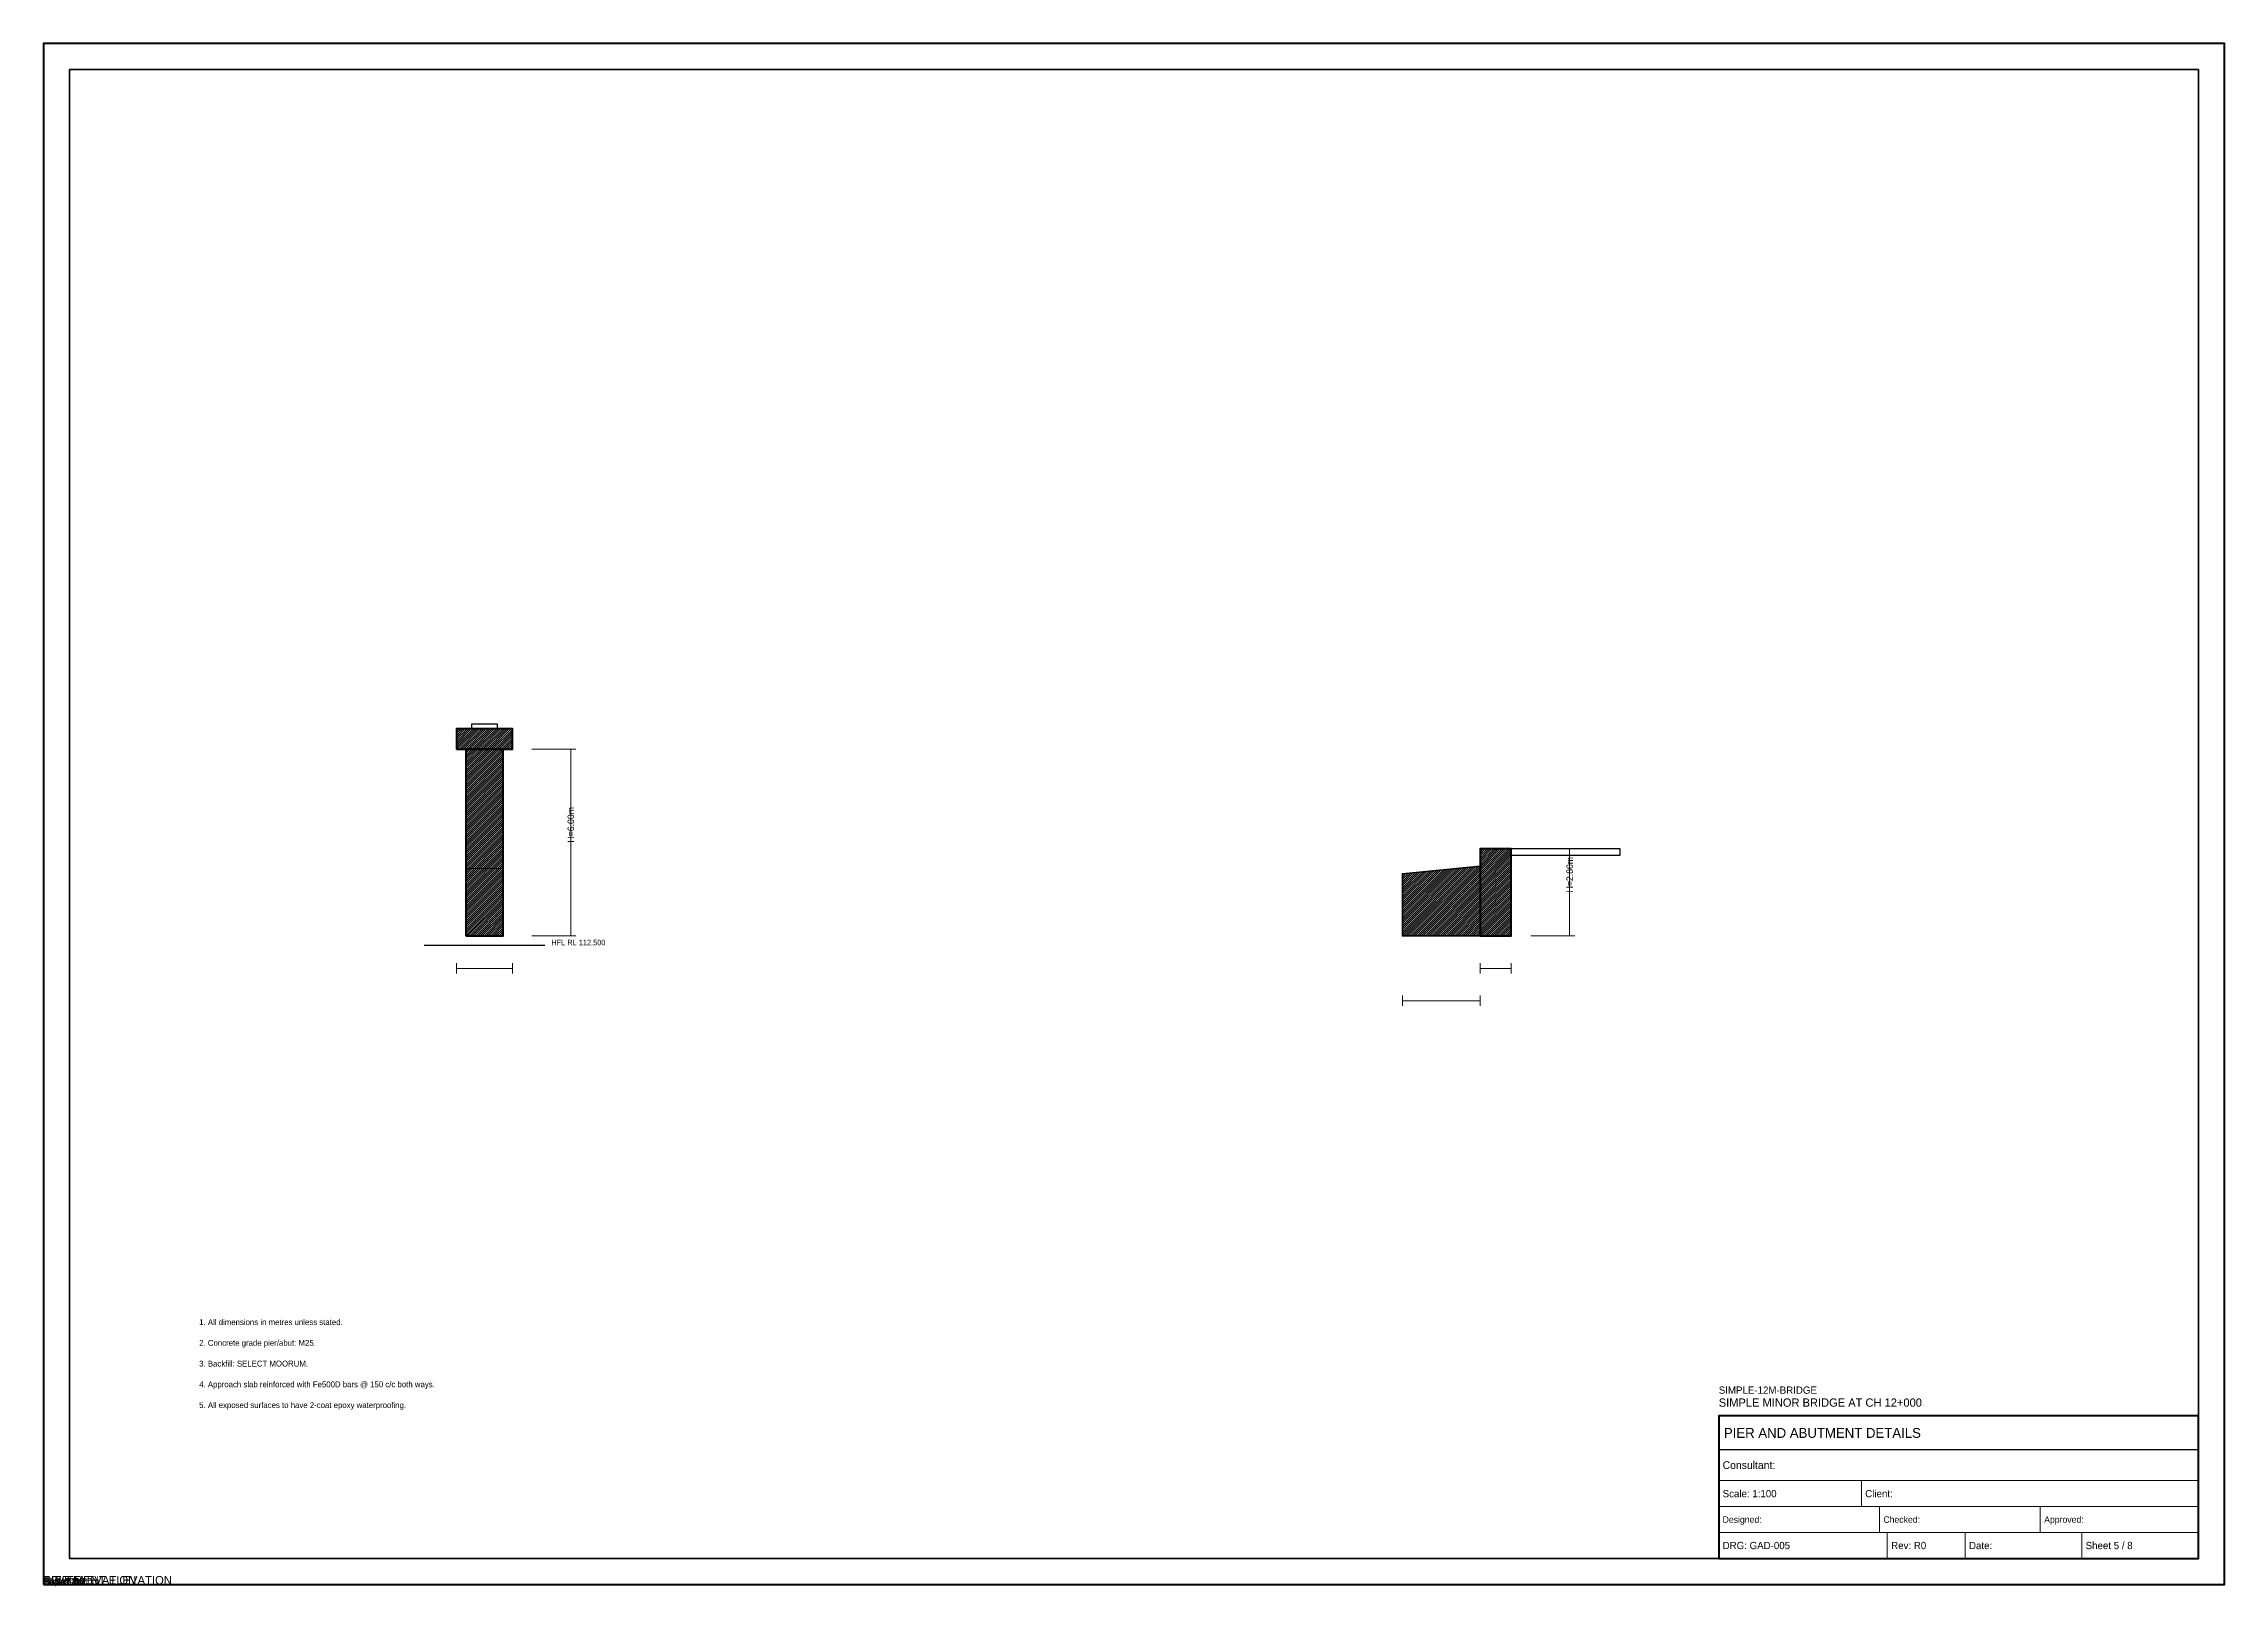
# Model space of a CAD drawing. Header units: metres. Extents: x 0 to 841, y -1 to 594.
import ezdxf

# ---------------------------------------------------------------- set-up
doc = ezdxf.new("R2010")
doc.units = ezdxf.units.M
doc.linetypes.add('DASHED', pattern=[0.5, 0.375, -0.125])
for name, color, linetype, lineweight in [('BORDER-INNER', 7, 'Continuous', 35), ('BORDER-OUTER', 7, 'Continuous', 70), ('CIVIL-HFL', 5, 'DASHED', 25), ('CIVIL-ROAD', 7, 'Continuous', 25), ('DIM-LINEAR', 3, 'Continuous', 18), ('STRUC-HATCHING', 8, 'Continuous', 18), ('SUB-ABUT', 3, 'Continuous', 40), ('SUB-PIER', 2, 'Continuous', 40), ('TEXT-HEADER', 7, 'Continuous', 25), ('TEXT-SPEC', 7, 'Continuous', 13), ('TEXT-TITLE', 7, 'Continuous', 25), ('TITLEBLK-BOX', 7, 'Continuous', 50), ('TITLEBLK-TEXT', 7, 'Continuous', 18)]:
    doc.layers.add(name, color=color, linetype=linetype, lineweight=lineweight)

msp = doc.modelspace()

# ---------------------------------------------------------------- hatches: boundary and pattern name
at = {"layer": 'STRUC-HATCHING'}
h = msp.add_hatch(dxfattribs=at)
h.set_pattern_fill('ANSI31', scale=0.18)
h.paths.add_polyline_path([(159.2, 322), (180.8, 322), (180.8, 329.8), (159.2, 329.8)])
h = msp.add_hatch(dxfattribs=at)
h.set_pattern_fill('ANSI31', scale=0.18)
h.paths.add_polyline_path([(162.8, 250), (177.2, 250), (177.2, 322), (162.8, 322)])
h = msp.add_hatch(dxfattribs=at)
h.set_pattern_fill('ANSI31', scale=0.18)
h.paths.add_polyline_path([(554, 250), (566, 250), (566, 283.6), (554, 283.6)])
h = msp.add_hatch(dxfattribs=at)
h.set_pattern_fill('ANSI31', scale=0.18)
h.paths.add_polyline_path([(554, 276.88), (524, 274), (524, 250), (554, 250)])

# ---------------------------------------------------------------- linework, layer by layer
at = {"layer": 'BORDER-INNER'}
msp.add_lwpolyline([(10, 10), (831, 10), (831, 584), (10, 584), (10, 10)], dxfattribs=at)
at = {"layer": 'BORDER-OUTER'}
msp.add_lwpolyline([(0, 0), (841, 0), (841, 594), (0, 594), (0, 0)], dxfattribs=at)
at = {"layer": 'CIVIL-HFL', "color": 5}
msp.add_line((146.7, 246.4), (193.3, 246.4), dxfattribs=at)
at = {"layer": 'CIVIL-ROAD', "lineweight": 25}
msp.add_lwpolyline([(566, 281.2), (608, 281.2), (608, 283.6), (566, 283.6), (566, 281.2)], dxfattribs=at)
at = {"layer": 'DIM-LINEAR'}
for p, q in [((188.3, 322), (203.3, 322)), ((201.3, 322), (205.3, 322)), ((203.3, 250), (203.3, 322)), ((162.8, 286), (162.8, 276)), ((177.2, 286), (177.2, 276)), ((162.8, 274.3), (162.8, 277.7)), ((177.2, 274.3), (177.2, 277.7)), ((573.5, 283.6), (588.5, 283.6)), ((586.5, 283.6), (590.5, 283.6)), ((588.5, 250), (588.5, 283.6)), ((162.8, 276), (177.2, 276)), ((188.3, 250), (203.3, 250)), ((201.3, 250), (205.3, 250)), ((573.5, 250), (588.5, 250)), ((586.5, 250), (590.5, 250)), ((159.2, 235.5), (159.2, 239.5)), ((159.2, 237.5), (159.2, 237.5)), ((159.2, 237.5), (180.8, 237.5)), ((180.8, 235.5), (180.8, 239.5)), ((180.8, 237.5), (180.8, 237.5)), ((554, 235.5), (554, 239.5)), ((554, 237.5), (554, 237.5)), ((554, 237.5), (566, 237.5)), ((566, 235.5), (566, 239.5)), ((566, 237.5), (566, 237.5)), ((524, 223), (524, 227)), ((524, 225), (524, 225)), ((524, 225), (554, 225)), ((554, 223), (554, 227)), ((554, 225), (554, 225))]:
    msp.add_line(p, q, dxfattribs=at)
at = {"layer": 'SUB-ABUT', "lineweight": 50}
msp.add_lwpolyline([(554, 250), (566, 250), (566, 283.6), (554, 283.6), (554, 250)], dxfattribs=at)
at = {"layer": 'SUB-ABUT', "lineweight": 35}
msp.add_lwpolyline([(554, 276.88), (524, 274), (524, 250), (554, 250), (554, 276.88)], dxfattribs=at)
at = {"layer": 'SUB-PIER', "lineweight": 50}
for points in [[(159.2, 322), (180.8, 322), (180.8, 329.8), (159.2, 329.8), (159.2, 322)], [(162.8, 250), (177.2, 250), (177.2, 322), (162.8, 322), (162.8, 250)]]:
    msp.add_lwpolyline(points, dxfattribs=at)
at = {"layer": 'SUB-PIER', "lineweight": 30}
msp.add_lwpolyline([(164.96, 329.8), (175.04, 329.8), (175.04, 331.6), (164.96, 331.6), (164.96, 329.8)], dxfattribs=at)
at = {"layer": 'TITLEBLK-BOX', "lineweight": 50}
msp.add_lwpolyline([(646, 10), (831, 10), (831, 65), (646, 65), (646, 10)], dxfattribs=at)
at = {"layer": 'TITLEBLK-BOX', "lineweight": 30}
msp.add_lwpolyline([(646, 52), (831, 52), (831, 65), (646, 65), (646, 52)], dxfattribs=at)
at = {"layer": 'TITLEBLK-BOX', "lineweight": 18}
for points in [[(646, 40), (831, 40), (831, 52), (646, 52), (646, 40)], [(646, 30), (701, 30), (701, 40), (646, 40), (646, 30)], [(701, 30), (831, 30), (831, 40), (701, 40), (701, 30)], [(646, 20), (708, 20), (708, 30), (646, 30), (646, 20)], [(708, 20), (770, 20), (770, 30), (708, 30), (708, 20)], [(770, 20), (831, 20), (831, 30), (770, 30), (770, 20)], [(646, 10), (711, 10), (711, 20), (646, 20), (646, 10)], [(711, 10), (741, 10), (741, 20), (711, 20), (711, 10)], [(741, 10), (786, 10), (786, 20), (741, 20), (741, 10)], [(786, 10), (831, 10), (831, 20), (786, 20), (786, 10)]]:
    msp.add_lwpolyline(points, dxfattribs=at)

# ---------------------------------------------------------------- texts
at = {"layer": 'CIVIL-HFL', "color": 5}
msp.add_text('HFL RL 112.500', height=2.125, dxfattribs=at).set_placement((195.8, 246.4))
at = {"layer": 'DIM-LINEAR'}
for s, p in [('H=6.00m', (204.55, 286)), ('H=2.80m', (589.75, 266.8))]:
    msp.add_text(s, height=2.5, rotation=90, dxfattribs=at).set_placement(p)
for s, height in [('W=1.00m', 2.5), ('WW=2.5m', 2.5), ('Shaft=1.20m', 2.125), ('Cap W=1.80m', 2.5)]:
    msp.add_text(s, height=height, dxfattribs=at).set_placement((0, 0))
at = {"layer": 'TEXT-HEADER'}
for s in ['ABUTMENT ELEVATION', 'PIER ELEVATION']:
    msp.add_text(s, height=3.25, dxfattribs=at).set_placement((0, 0))
at = {"layer": 'TEXT-SPEC'}
for s, height, p in [('1. All dimensions in metres unless stated.', 2.25, (60, 100)), ('2. Concrete grade pier/abut: M25.', 2.25, (60, 92)), ('3. Backfill: SELECT MOORUM.', 2.25, (60, 84)), ('4. Approach slab reinforced with Fe500D bars @ 150 c/c both ways.', 2.25, (60, 76)), ('5. All exposed surfaces to have 2-coat epoxy waterproofing.', 2.25, (60, 68)), ('Scale 1:50', 2.5, (0, 0))]:
    msp.add_text(s, height=height, dxfattribs=at).set_placement(p)
at = {"layer": 'TEXT-TITLE'}
for s, height, p in [('SIMPLE MINOR BRIDGE AT CH 12+000', 3.2, (646, 68.5)), ('PIER AND ABUTMENT DETAILS', 3.8, (648, 56.5))]:
    msp.add_text(s, height=height, dxfattribs=at).set_placement(p)
at = {"layer": 'TITLEBLK-TEXT'}
for s, height, p in [('SIMPLE-12M-BRIDGE', 2.8, (646, 73.5)), ('Consultant: ', 3, (647.5, 44.5)), ('Scale: 1:100', 2.8, (647.5, 33.6)), ('Client: ', 2.8, (702.5, 33.6)), ('Designed: ', 2.5, (647.5, 23.75)), ('Checked: ', 2.5, (709.5, 23.75)), ('Approved: ', 2.5, (771.5, 23.75)), ('DRG: GAD-005', 2.8, (647.5, 13.6)), ('Rev: R0', 2.8, (712.5, 13.6)), ('Date: ', 2.8, (742.5, 13.6)), ('Sheet 5 / 8', 2.8, (787.5, 13.6))]:
    msp.add_text(s, height=height, dxfattribs=at).set_placement(p)

doc.saveas('drawing.dxf')
